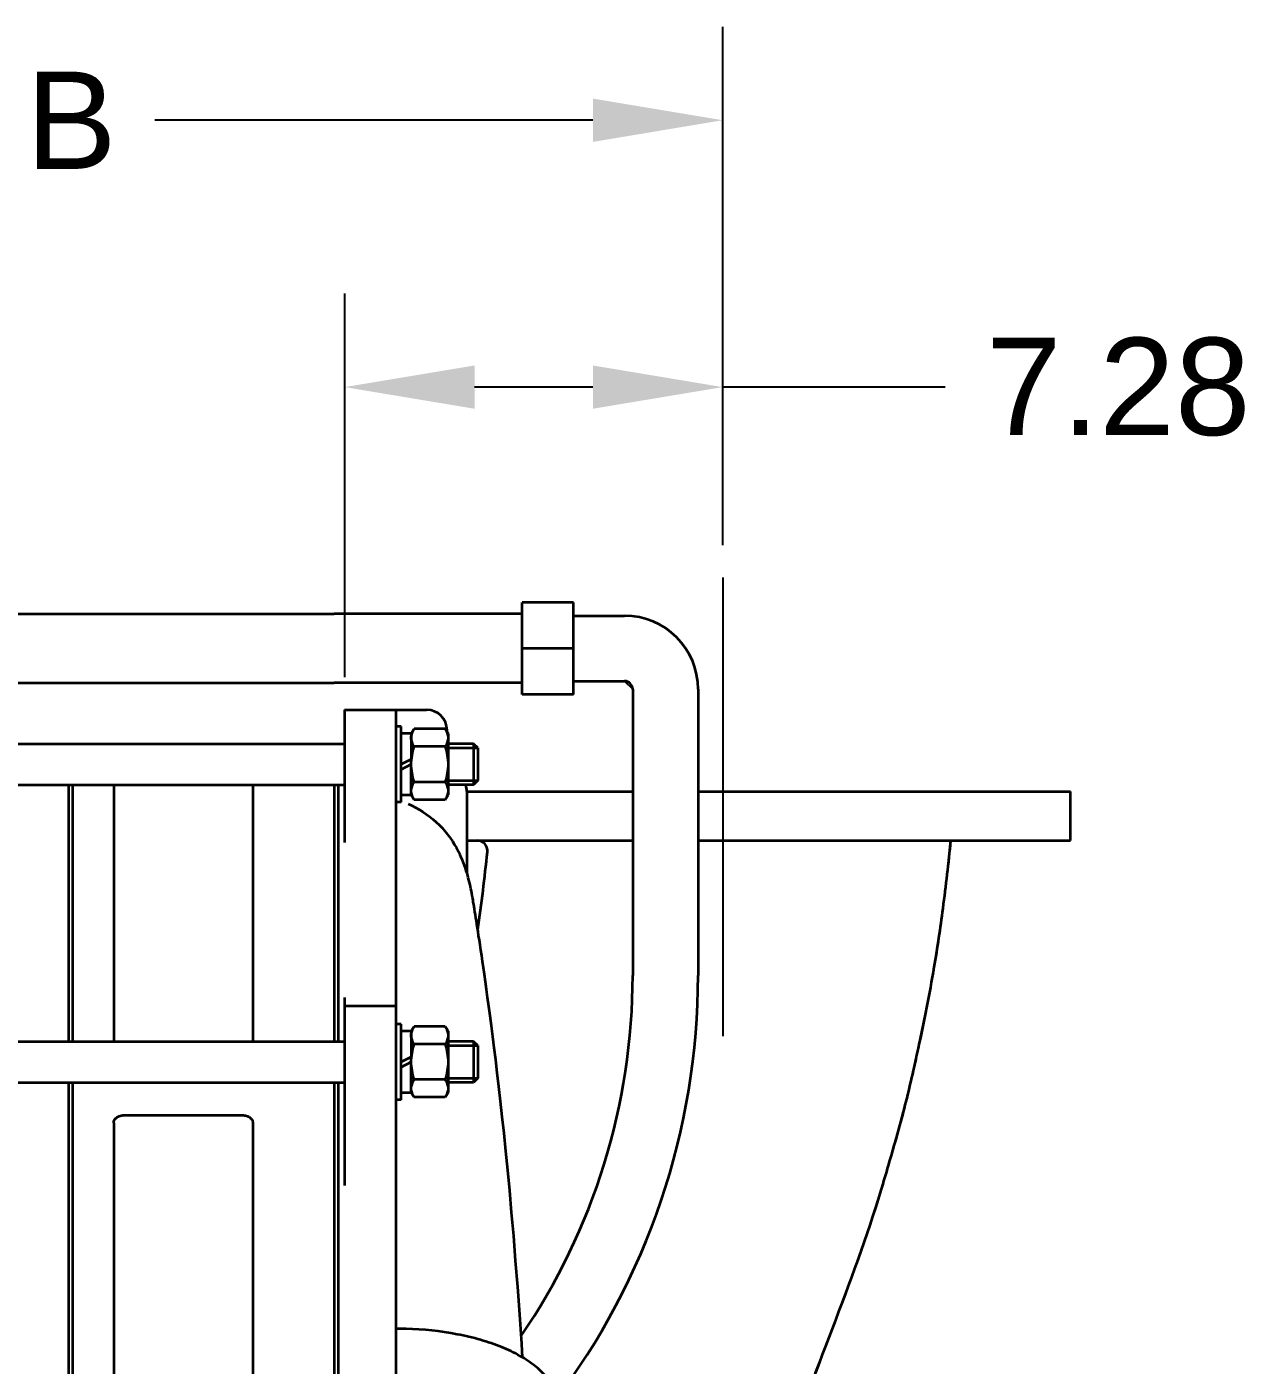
# Model space of a CAD drawing. Header units: inches. Extents: x -403 to 7, y 1 to 290.
# Drawn here: x -265.64 to -242.14, y 143.74 to 169.52 of the extents above; entities that cross this region are included whole.
import ezdxf

# ---------------------------------------------------------------- set-up
doc = ezdxf.new("R2010")
doc.units = ezdxf.units.IN
doc.header["$MEASUREMENT"] = 0
doc.layers.add('粗实线层', color=7, linetype='Continuous', lineweight=35)
doc.styles.get("Standard").update_dxf_attribs({"font": 'arial.ttf'})
doc.dimstyles.new('STANDARD 2 PLCS', dxfattribs={"dimtxt": 0.125, "dimasz": 0.18, "dimexe": 0.18, "dimexo": 0.0625, "dimgap": 0.09, "dimtad": 0, "dimtih": 1, "dimtoh": 1, "dimzin": 4, "dimdsep": 46, "dimtxsty": 'Standard', "dimcen": 0.09, "dimaunit": 1, "dimadec": 0, "dimazin": 1, "dimtfac": 1, "dimtofl": 0, "dimtmove": 1, "dimatfit": 3, "dimfxl": 1, "dimtolj": 1, "dimtzin": 4, "dimarcsym": 0})

# ---------------------------------------------------------------- blocks, each defined once
blk = doc.blocks.new('CF25中间机壳-2_1')
at = {"layer": '粗实线层'}
for p, q in [((26.6, 234.04), (0, 234.04)), ((26.6, 234.04), (0, 234.04)), ((26.6, 227.3), (0, 227.3)), ((26.6, 227.3), (0, 227.3)), ((26.6, 221.33), (-1, 221.33)), ((26.6, 221.33), (-1, 221.33)), ((26.6, 217.33), (-1, 217.33)), ((0, 217.33), (0, 192.22)), ((26.6, 217.33), (0, 217.33)), ((7.96, 217.33), (7.96, 192.22)), ((21.56, 217.33), (21.56, 192.22)), ((25.6, 217.33), (25.6, 192.22)), ((26, 217.33), (26, 192.22)), ((26.6, 192.22), (-1, 192.22)), ((26.6, 192.22), (-1, 192.22)), ((26.6, 188.22), (-1, 188.22)), ((26.6, 188.22), (-1, 188.22)), ((0, 188.22), (0, 141.78)), ((25.6, 188.22), (25.6, 141.78)), ((26, 188.22), (26, 141.78)), ((20.56, 185), (8.96, 185)), ((7.96, 184.27), (7.96, 141.78)), ((21.56, 184.27), (21.56, 141.78)), ((26.6, 141.78), (-1, 141.78)), ((26.6, 141.78), (-1, 141.78)), ((26.6, 137.78), (-1, 137.78)), ((26.6, 137.78), (-1, 137.78)), ((0, 137.78), (0, 83.55)), ((7.96, 137.78), (7.96, 115.67)), ((21.56, 137.78), (21.56, 115.67)), ((25.6, 137.78), (25.6, 83.55)), ((26, 137.78), (26, 83.55)), ((20.56, 114.67), (8.96, 114.67)), ((20.56, 106.67), (8.96, 106.67)), ((7.96, 105.67), (7.96, 83.55)), ((21.56, 105.67), (21.56, 83.55)), ((26.6, 83.55), (-1, 83.55)), ((26.6, 83.55), (-1, 83.55)), ((26.6, 79.55), (-1, 79.55)), ((26.6, 79.55), (-1, 79.55)), ((0, 79.55), (0, 33.12)), ((7.96, 79.55), (7.96, 37.07)), ((21.56, 79.55), (21.56, 37.07)), ((25.6, 79.55), (25.6, 33.12)), ((26, 79.55), (26, 33.12)), ((20.56, 36.33), (8.96, 36.33)), ((26.6, 33.12), (-1, 33.12)), ((26.6, 33.12), (-1, 33.12)), ((26.6, 29.12), (-1, 29.12)), ((26.6, 29.12), (-1, 29.12)), ((0, 29.12), (0, 4)), ((7.96, 29.12), (7.96, 4)), ((21.56, 29.12), (21.56, 4)), ((25.6, 29.12), (25.6, 4)), ((26, 29.12), (26, 4)), ((26.6, 4), (-1, 4)), ((26.6, 4), (-1, 4)), ((26.6, 0), (-1, 0)), ((26.6, 0), (-1, 0))]:
    blk.add_line(p, q, dxfattribs=at)
for centre, start, end in [((8.96, 115.67), 180, 270), ((20.56, 115.67), 270, 0), ((8.96, 105.67), 90, 180), ((20.56, 105.67), 0, 90)]:
    blk.add_arc(centre, 1, start, end, dxfattribs=at)
for points, knots in [([(8.96, 185), (8.83, 185), (8.58, 184.97), (8.3, 184.83), (8.13, 184.68), (8.03, 184.55), (7.97, 184.41), (7.96, 184.31), (7.96, 184.27)], [0, 0, 0, 0, 813.021984, 1572.526565, 1923.409227, 2253.92762, 2568.210065, 2873.642027, 2873.642027, 2873.642027, 2873.642027]), ([(21.56, 184.27), (21.56, 184.31), (21.55, 184.41), (21.49, 184.55), (21.39, 184.68), (21.22, 184.83), (20.94, 184.97), (20.69, 185), (20.56, 185)], [0, 0, 0, 0, 295.456799, 599.475032, 919.198961, 1258.622076, 1993.321848, 2779.791188, 2779.791188, 2779.791188, 2779.791188]), ([(7.96, 37.07), (7.96, 37.02), (7.97, 36.92), (8.03, 36.78), (8.13, 36.65), (8.3, 36.5), (8.58, 36.37), (8.83, 36.33), (8.96, 36.33)], [0, 0, 0, 0, 56.303443, 114.238387, 175.166273, 239.848115, 379.855476, 529.728255, 529.728255, 529.728255, 529.728255]), ([(20.56, 36.33), (20.69, 36.33), (20.94, 36.37), (21.22, 36.5), (21.39, 36.65), (21.49, 36.78), (21.55, 36.92), (21.56, 37.02), (21.56, 37.07)], [0, 0, 0, 0, 141.583057, 273.846369, 334.950546, 392.508405, 447.238867, 500.42807, 500.42807, 500.42807, 500.42807])]:
    blk.add_open_spline(points, degree=3, knots=knots, dxfattribs=at)
blk = doc.blocks.new('CF25排气-1#-1_1')
at = {"layer": '粗实线层'}
for p, q in [((-1, 249.5), (-6, 249.5)), ((-6, 240.5), (-6, 249.5)), ((-1, 240.5), (-1, 249.5)), ((-6, 248.37), (-24.4, 248.37)), ((-6, 248.37), (-24.4, 248.37)), ((-1, 248.2), (4, 248.2)), ((-1, 245), (-6, 245)), ((-6, 241.63), (-24.4, 241.63)), ((-6, 241.63), (-24.4, 241.63)), ((-1, 241.8), (4, 241.8)), ((4.8, 241), (4.8, 213)), ((11.2, 241), (11.2, 213)), ((-1, 240.5), (-6, 240.5)), ((-23.4, 239), (-23.36, 239)), ((-23.36, 239), (-15.36, 239)), ((-23.36, 226.03), (-23.36, 239)), ((-18.36, 239), (-18.36, 179.33)), ((-17.86, 237.37), (-18.36, 237.37)), ((-17.86, 229.97), (-17.86, 237.37)), ((-16.59, 237.13), (-16.86, 236.67)), ((-13.53, 237.13), (-16.59, 237.13)), ((-13.53, 237.13), (-13.26, 236.67)), ((-13.36, 236.84), (-13.36, 237)), ((-16.86, 236.69), (-17.86, 236.69)), ((-16.86, 236.69), (-16.86, 234.17)), ((-13.26, 236.67), (-13.26, 230.67)), ((-10.76, 235.67), (-13.26, 235.67)), ((-10.76, 235.67), (-13.26, 235.67)), ((-10.76, 235.67), (-10.76, 231.67)), ((-10.36, 235.27), (-10.76, 235.67)), ((-13.53, 235.4), (-16.59, 235.4)), ((-13.26, 235.27), (-10.36, 235.27)), ((-10.36, 235.27), (-10.36, 232.07)), ((-17.86, 233.67), (-16.86, 234.17)), ((-17.86, 233.17), (-16.86, 233.67)), ((-16.86, 233.67), (-16.86, 234.17)), ((-16.86, 230.65), (-16.86, 233.67)), ((-13.53, 231.93), (-16.59, 231.93)), ((-13.26, 232.07), (-10.36, 232.07)), ((-10.36, 232.07), (-10.76, 231.67)), ((-24.4, 231.67), (-24.4, 206.55)), ((-24.4, 231.67), (-23.36, 231.67)), ((-24, 231.67), (-24, 206.55)), ((-16.86, 230.65), (-17.86, 230.65)), ((-16.59, 230.2), (-16.86, 230.67)), ((-13.53, 230.2), (-13.26, 230.67)), ((-10.76, 231.67), (-13.26, 231.67)), ((-10.76, 231.67), (-13.26, 231.67)), ((-11.42, 231), (4.8, 231)), ((-11.42, 231), (-11.42, 223.05)), ((11.2, 231), (47.64, 231)), ((47.64, 226.2), (47.64, 231)), ((-17.86, 229.97), (-18.36, 229.97)), ((-13.53, 230.2), (-16.59, 230.2)), ((-11.42, 226.2), (4.8, 226.2)), ((11.2, 226.2), (47.64, 226.2)), ((-12.09, 224.81), (-12.23, 225.09)), ((-11.34, 222.78), (-11.4, 223.01)), ((-23.36, 192.48), (-23.36, 210.86)), ((-18.36, 210), (-23.36, 210)), ((-17.86, 208.25), (-18.36, 208.25)), ((-17.86, 200.85), (-17.86, 208.25)), ((-16.86, 207.57), (-17.86, 207.57)), ((-16.59, 208.01), (-16.86, 207.55)), ((-16.86, 207.57), (-16.86, 205.05)), ((-13.53, 208.01), (-16.59, 208.01)), ((-13.53, 208.01), (-13.26, 207.55)), ((-13.26, 207.55), (-13.26, 201.55)), ((-24.4, 206.55), (-23.36, 206.55)), ((-13.53, 206.28), (-16.59, 206.28)), ((-10.76, 206.55), (-13.26, 206.55)), ((-10.76, 206.55), (-13.26, 206.55)), ((-13.26, 206.15), (-10.36, 206.15)), ((-10.76, 206.55), (-10.76, 202.55)), ((-10.36, 206.15), (-10.76, 206.55)), ((-10.36, 206.15), (-10.36, 202.95)), ((-17.86, 204.55), (-16.86, 205.05)), ((-17.86, 204.05), (-16.86, 204.55)), ((-16.86, 204.55), (-16.86, 205.05)), ((-16.86, 201.53), (-16.86, 204.55)), ((-13.26, 202.95), (-10.36, 202.95)), ((-10.36, 202.95), (-10.76, 202.55)), ((-24.4, 202.55), (-24.4, 156.12)), ((-24.4, 202.55), (-23.36, 202.55)), ((-24, 202.55), (-24, 156.12)), ((-13.53, 202.82), (-16.59, 202.82)), ((-10.76, 202.55), (-13.26, 202.55)), ((-10.76, 202.55), (-13.26, 202.55)), ((-17.86, 200.85), (-18.36, 200.85)), ((-16.86, 201.53), (-17.86, 201.53)), ((-16.59, 201.09), (-16.86, 201.55)), ((-13.53, 201.09), (-16.59, 201.09)), ((-13.53, 201.09), (-13.26, 201.55)), ((-18.36, 178.46), (-18.36, 130))]:
    blk.add_line(p, q, dxfattribs=at)
for points in [[(-12.23, 225.09), (-12.39, 225.4), (-12.41, 225.45)], [(-11.4, 223.01), (-11.48, 223.25), (-11.56, 223.49), (-11.65, 223.75), (-11.75, 224.01), (-11.85, 224.28), (-11.97, 224.55), (-12.09, 224.81)], [(-5.97, 175.64), (-6.06, 176.97), (-6.25, 179.84), (-6.45, 182.55), (-6.65, 185.11), (-6.84, 187.54), (-7.04, 189.83), (-7.23, 191.97), (-7.42, 193.97), (-7.6, 195.83), (-7.78, 197.57), (-7.96, 199.19), (-8.12, 200.72), (-8.29, 202.15), (-8.45, 203.49), (-8.6, 204.75), (-8.74, 205.94), (-8.88, 207.05), (-9.02, 208.09), (-9.15, 209.06), (-9.27, 209.98), (-9.39, 210.84), (-9.5, 211.64), (-9.6, 212.4), (-9.7, 213.1), (-9.8, 213.76), (-9.89, 214.37), (-9.97, 214.95), (-10.05, 215.49), (-10.13, 215.99), (-10.2, 216.46), (-10.27, 216.9), (-10.33, 217.3), (-10.39, 217.68), (-10.44, 218.03), (-10.49, 218.35), (-10.54, 218.66), (-10.58, 218.95), (-10.63, 219.22), (-10.67, 219.48), (-10.71, 219.72), (-10.75, 219.96), (-10.79, 220.18), (-10.82, 220.4), (-10.86, 220.62), (-10.9, 220.83), (-10.94, 221.04), (-10.98, 221.25), (-11.02, 221.47), (-11.07, 221.68), (-11.11, 221.89), (-11.16, 222.11), (-11.22, 222.33), (-11.28, 222.55), (-11.34, 222.78)]]:
    blk.add_lwpolyline(points, dxfattribs=at)
for centre, radius, start, end in [((4, 241), 7.2, 0, 90), ((4, 241), 0.8, 0, 90), ((-15.36, 237), 2, 0, 90), ((-13.42, 231), 2, 0, 19.4706), ((-10.41, 225.2), 1, 354.4541, 90.0025), ((-157.78, 239.51), 149.06, 351.5159, 354.4542), ((-57.6, 213), 62.4, 325.6021, 0), ((-57.6, 213), 68.8, 322.6731, 360), ((-18.36, 144.86), 33.6, 88.2953, 90.0006)]:
    blk.add_arc(centre, radius, start, end, dxfattribs=at)
for points, knots in [([(-16.86, 236.26), (-16.86, 236.41), (-16.8, 236.72), (-16.67, 236.99), (-16.59, 237.13)], [0, 0, 0, 0, 743.346218, 1532.455078, 1532.455078, 1532.455078, 1532.455078]), ([(-13.53, 237.13), (-13.45, 236.99), (-13.32, 236.72), (-13.26, 236.41), (-13.26, 236.26)], [0, 0, 0, 0, 783.220609, 1521.020006, 1521.020006, 1521.020006, 1521.020006]), ([(-16.59, 235.4), (-16.67, 235.53), (-16.8, 235.81), (-16.86, 236.12), (-16.86, 236.26)], [0, 0, 0, 0, 786.396413, 1527.187434, 1527.187434, 1527.187434, 1527.187434]), ([(-13.26, 236.26), (-13.26, 236.12), (-13.32, 235.81), (-13.45, 235.53), (-13.53, 235.4)], [0, 0, 0, 0, 735.240514, 1515.744655, 1515.744655, 1515.744655, 1515.744655]), ([(-16.86, 233.67), (-16.86, 233.96), (-16.81, 234.55), (-16.67, 235.12), (-16.59, 235.4)], [0, 0, 0, 0, 759.329916, 1518.977064, 1518.977064, 1518.977064, 1518.977064]), ([(-13.53, 235.4), (-13.45, 235.12), (-13.31, 234.55), (-13.26, 233.96), (-13.26, 233.67)], [0, 0, 0, 0, 753.990965, 1507.667014, 1507.667014, 1507.667014, 1507.667014]), ([(-16.59, 231.93), (-16.67, 232.22), (-16.81, 232.79), (-16.86, 233.37), (-16.86, 233.67)], [0, 0, 0, 0, 754.302339, 1508.289625, 1508.289625, 1508.289625, 1508.289625]), ([(-13.26, 233.67), (-13.26, 233.37), (-13.31, 232.79), (-13.45, 232.22), (-13.53, 231.93)], [0, 0, 0, 0, 748.331365, 1496.975361, 1496.975361, 1496.975361, 1496.975361]), ([(-16.86, 231.07), (-16.86, 231.22), (-16.8, 231.52), (-16.67, 231.8), (-16.59, 231.93)], [0, 0, 0, 0, 727.640679, 1500.074398, 1500.074398, 1500.074398, 1500.074398]), ([(-13.53, 231.93), (-13.45, 231.8), (-13.32, 231.52), (-13.26, 231.22), (-13.26, 231.07)], [0, 0, 0, 0, 766.536162, 1488.619863, 1488.619863, 1488.619863, 1488.619863]), ([(-16.59, 230.2), (-16.67, 230.34), (-16.8, 230.61), (-16.86, 230.92), (-16.86, 231.07)], [0, 0, 0, 0, 769.722136, 1494.807046, 1494.807046, 1494.807046, 1494.807046]), ([(-13.26, 231.07), (-13.26, 230.92), (-13.32, 230.61), (-13.45, 230.34), (-13.53, 230.2)], [0, 0, 0, 0, 719.525543, 1483.344567, 1483.344567, 1483.344567, 1483.344567]), ([(-17.17, 229.8), (-16.17, 229.36), (-14.31, 228.15), (-12.94, 226.4), (-12.41, 225.45)], [0, 0, 0, 0, 734.692709, 1469.412106, 1469.412106, 1469.412106, 1469.412106]), ([(35.89, 226.2), (35.68, 223.99), (35.2, 219.85), (34.2, 213.08), (33.15, 207.8), (32, 202.64), (31.08, 198.79), (29.93, 194.92), (26.66, 183.6), (21.78, 172.78), (18.16, 160.99), (17.02, 157.57), (16.19, 154.61), (15.71, 152.98), (15.47, 152.17)], [0, 0, 0, 0, 486.98958, 910.632823, 1499.326363, 1664.661605, 2067.81492, 2365.558405, 2549.494853, 4647.845476, 4949.513347, 5251.181217, 5436.847998, 5622.542332, 5622.542332, 5622.542332, 5622.542332]), ([(-16.86, 207.15), (-16.86, 207.3), (-16.8, 207.6), (-16.67, 207.88), (-16.59, 208.01)], [0, 0, 0, 0, 655.348453, 1351.042141, 1351.042141, 1351.042141, 1351.042141]), ([(-16.59, 206.28), (-16.67, 206.42), (-16.8, 206.69), (-16.86, 207), (-16.86, 207.15)], [0, 0, 0, 0, 692.98226, 1345.776484, 1345.776484, 1345.776484, 1345.776484]), ([(-13.53, 208.01), (-13.45, 207.88), (-13.32, 207.6), (-13.26, 207.3), (-13.26, 207.15)], [0, 0, 0, 0, 689.743167, 1339.486147, 1339.486147, 1339.486147, 1339.486147]), ([(-13.26, 207.15), (-13.26, 207), (-13.32, 206.69), (-13.45, 206.42), (-13.53, 206.28)], [0, 0, 0, 0, 647.184315, 1334.211251, 1334.211251, 1334.211251, 1334.211251]), ([(-16.86, 204.55), (-16.86, 204.84), (-16.81, 205.43), (-16.67, 206), (-16.59, 206.28)], [0, 0, 0, 0, 668.650325, 1337.579997, 1337.579997, 1337.579997, 1337.579997]), ([(-13.53, 206.28), (-13.45, 206), (-13.31, 205.43), (-13.26, 204.84), (-13.26, 204.55)], [0, 0, 0, 0, 663.212517, 1326.148032, 1326.148032, 1326.148032, 1326.148032]), ([(-16.59, 202.82), (-16.67, 203.1), (-16.81, 203.67), (-16.86, 204.26), (-16.86, 204.55)], [0, 0, 0, 0, 663.587092, 1326.897022, 1326.897022, 1326.897022, 1326.897022]), ([(-13.26, 204.55), (-13.26, 204.26), (-13.31, 203.67), (-13.45, 203.1), (-13.53, 202.82)], [0, 0, 0, 0, 657.59229, 1315.459304, 1315.459304, 1315.459304, 1315.459304]), ([(-16.86, 201.95), (-16.86, 202.1), (-16.8, 202.41), (-16.67, 202.68), (-16.59, 202.82)], [0, 0, 0, 0, 639.650809, 1318.678065, 1318.678065, 1318.678065, 1318.678065]), ([(-16.59, 201.09), (-16.67, 201.22), (-16.8, 201.5), (-16.86, 201.8), (-16.86, 201.95)], [0, 0, 0, 0, 676.316689, 1313.41286, 1313.41286, 1313.41286, 1313.41286]), ([(-13.53, 202.82), (-13.45, 202.68), (-13.32, 202.41), (-13.26, 202.1), (-13.26, 201.95)], [0, 0, 0, 0, 673.064476, 1307.097041, 1307.097041, 1307.097041, 1307.097041]), ([(-13.26, 201.95), (-13.26, 201.8), (-13.32, 201.5), (-13.45, 201.22), (-13.53, 201.09)], [0, 0, 0, 0, 631.47457, 1301.822266, 1301.822266, 1301.822266, 1301.822266]), ([(-18.36, 179.33), (-18.36, 179.2), (-18.35, 178.94), (-18.38, 178.67), (-18.37, 178.54)], [0, 0, 0, 0, 587.906442, 1178.532267, 1178.532267, 1178.532267, 1178.532267]), ([(-2.89, 172.55), (-3.28, 173.44), (-4.39, 174.64), (-6.25, 175.86), (-8.05, 176.71), (-10.12, 177.41), (-13.23, 178.14), (-15.69, 178.4), (-17.36, 178.45)], [0, 0, 0, 0, 512.090864, 825.389172, 1177.069677, 1563.567014, 1978.967714, 2864.62345, 2864.62345, 2864.62345, 2864.62345])]:
    blk.add_open_spline(points, degree=3, knots=knots, dxfattribs=at)
blk.add_open_spline([(-18.37, 178.54), (-18.37, 178.51), (-18.36, 178.49), (-18.36, 178.46)], degree=3, dxfattribs=at)
blk = doc.blocks.new('3 STAGE FRONT VIEW')
at = {"color": 1}
blk.add_line((21.658, 49.599), (21.658, 40.769), dxfattribs=at)
for p, q in [((18.783, 49.119), (17.799, 49.119)), ((17.799, 49.119), (17.799, 49.119)), ((17.799, 49.119), (17.799, 48.897)), ((18.783, 48.863), (18.783, 49.119)), ((18.783, 49.119), (18.783, 49.119)), ((17.799, 48.897), (17.799, 48.897)), ((17.799, 48.897), (17.799, 48.233)), ((19.767, 48.863), (18.783, 48.863)), ((18.783, 48.863), (18.783, 48.863)), ((19.842, 48.861), (19.767, 48.863)), ((19.767, 48.863), (19.767, 48.863)), ((19.916, 48.855), (19.842, 48.861)), ((19.989, 48.846), (19.916, 48.855)), ((20.062, 48.832), (19.989, 48.846)), ((20.134, 48.815), (20.062, 48.832)), ((20.205, 48.794), (20.134, 48.815)), ((20.275, 48.769), (20.205, 48.794)), ((20.344, 48.741), (20.275, 48.769)), ((20.411, 48.709), (20.344, 48.741)), ((20.476, 48.673), (20.411, 48.709)), ((20.539, 48.634), (20.476, 48.673)), ((20.601, 48.592), (20.539, 48.634)), ((20.66, 48.547), (20.601, 48.592)), ((20.716, 48.499), (20.66, 48.547)), ((20.77, 48.448), (20.716, 48.499)), ((17.799, 48.233), (17.799, 48.233)), ((17.799, 48.233), (17.799, 47.57)), ((20.821, 48.394), (20.77, 48.448)), ((20.869, 48.338), (20.821, 48.394)), ((20.914, 48.279), (20.869, 48.338)), ((20.956, 48.218), (20.914, 48.279)), ((20.995, 48.154), (20.956, 48.218)), ((21.03, 48.089), (20.995, 48.154)), ((21.062, 48.022), (21.03, 48.089)), ((21.091, 47.954), (21.062, 48.022)), ((21.116, 47.884), (21.091, 47.954)), ((21.137, 47.813), (21.116, 47.884)), ((21.154, 47.74), (21.137, 47.813)), ((21.167, 47.667), (21.154, 47.74)), ((17.799, 47.57), (17.799, 47.57)), ((17.799, 47.57), (17.799, 47.347)), ((18.783, 47.347), (18.783, 47.603)), ((18.783, 47.603), (18.783, 47.603)), ((18.783, 47.603), (19.767, 47.603)), ((19.767, 47.603), (19.925, 47.446)), ((19.776, 47.603), (19.767, 47.603)), ((19.767, 47.603), (19.925, 47.446)), ((19.784, 47.602), (19.776, 47.603)), ((19.792, 47.601), (19.784, 47.602)), ((19.8, 47.6), (19.792, 47.601)), ((19.808, 47.598), (19.8, 47.6)), ((19.816, 47.595), (19.808, 47.598)), ((19.824, 47.593), (19.816, 47.595)), ((19.832, 47.59), (19.824, 47.593)), ((19.839, 47.586), (19.832, 47.59)), ((19.846, 47.582), (19.839, 47.586)), ((19.853, 47.578), (19.846, 47.582)), ((19.86, 47.573), (19.853, 47.578)), ((19.867, 47.568), (19.86, 47.573)), ((19.873, 47.563), (19.867, 47.568)), ((19.879, 47.557), (19.873, 47.563)), ((19.885, 47.551), (19.879, 47.557)), ((19.89, 47.545), (19.885, 47.551)), ((19.895, 47.538), (19.89, 47.545)), ((19.9, 47.531), (19.895, 47.538)), ((19.904, 47.524), (19.9, 47.531)), ((19.908, 47.517), (19.904, 47.524)), ((19.911, 47.51), (19.908, 47.517)), ((19.915, 47.502), (19.911, 47.51)), ((19.917, 47.494), (19.915, 47.502)), ((19.92, 47.486), (19.917, 47.494)), ((19.922, 47.478), (19.92, 47.486)), ((19.923, 47.47), (19.922, 47.478)), ((19.924, 47.462), (19.923, 47.47)), ((19.925, 47.454), (19.924, 47.462)), ((19.925, 47.446), (19.925, 47.454)), ((19.925, 47.446), (19.925, 45.477)), ((21.177, 47.594), (21.167, 47.667)), ((21.183, 47.52), (21.177, 47.594)), ((21.185, 47.446), (21.183, 47.52)), ((21.185, 45.477), (21.185, 47.446)), ((21.185, 47.446), (21.185, 47.446)), ((17.799, 47.347), (17.799, 47.347)), ((17.799, 47.347), (18.783, 47.347)), ((18.783, 47.347), (18.783, 47.347)), ((15.365, 47.052), (14.381, 47.052)), ((14.381, 47.052), (14.381, 47.052)), ((14.381, 47.052), (14.381, 45.608)), ((15.956, 47.052), (15.365, 47.052)), ((15.365, 47.052), (15.365, 47.052)), ((15.977, 47.051), (15.956, 47.052)), ((15.956, 47.052), (15.956, 47.052)), ((15.997, 47.05), (15.977, 47.051)), ((16.018, 47.047), (15.997, 47.05)), ((16.038, 47.043), (16.018, 47.047)), ((16.058, 47.039), (16.038, 47.043)), ((16.078, 47.033), (16.058, 47.039)), ((16.097, 47.026), (16.078, 47.033)), ((16.116, 47.018), (16.097, 47.026)), ((16.135, 47.009), (16.116, 47.018)), ((16.153, 46.999), (16.135, 47.009)), ((16.171, 46.988), (16.153, 46.999)), ((16.188, 46.977), (16.171, 46.988)), ((16.204, 46.964), (16.188, 46.977)), ((16.22, 46.951), (16.204, 46.964)), ((16.234, 46.937), (16.22, 46.951)), ((16.249, 46.922), (16.234, 46.937)), ((16.262, 46.906), (16.249, 46.922)), ((16.275, 46.89), (16.262, 46.906)), ((16.286, 46.873), (16.275, 46.89)), ((16.297, 46.855), (16.286, 46.873)), ((16.307, 46.837), (16.297, 46.855)), ((16.316, 46.818), (16.307, 46.837)), ((16.324, 46.799), (16.316, 46.818)), ((16.331, 46.78), (16.324, 46.799)), ((16.336, 46.76), (16.331, 46.78)), ((16.341, 46.74), (16.336, 46.76)), ((16.345, 46.72), (16.341, 46.74)), ((16.348, 46.699), (16.345, 46.72)), ((16.349, 46.679), (16.348, 46.699)), ((16.35, 46.658), (16.349, 46.679)), ((16.35, 46.627), (16.35, 46.658)), ((16.35, 46.658), (16.35, 46.658)), ((16.369, 46.593), (16.35, 46.627)), ((16.35, 46.627), (16.35, 46.627)), ((16.369, 46.513), (16.369, 46.593)), ((16.369, 46.593), (16.369, 46.593)), ((16.369, 46.396), (16.369, 46.513)), ((16.369, 46.513), (16.369, 46.513)), ((16.862, 46.396), (16.369, 46.396)), ((16.369, 46.396), (16.369, 46.396)), ((16.94, 46.317), (16.862, 46.396)), ((16.862, 46.396), (16.862, 46.396)), ((16.94, 45.687), (16.94, 46.317)), ((16.94, 46.317), (16.94, 46.317)), ((16.862, 45.608), (16.94, 45.687)), ((16.94, 45.687), (16.94, 45.687)), ((14.255, 45.608), (14.176, 45.608)), ((14.176, 45.608), (14.176, 45.608)), ((14.176, 45.608), (14.176, 40.663)), ((14.381, 45.608), (14.255, 45.608)), ((14.255, 45.608), (14.255, 45.608)), ((14.381, 45.608), (14.381, 45.608)), ((16.711, 45.604), (16.71, 45.608)), ((16.71, 45.608), (16.71, 45.608)), ((16.71, 45.608), (16.862, 45.608)), ((16.713, 45.6), (16.711, 45.604)), ((16.714, 45.596), (16.713, 45.6)), ((16.715, 45.591), (16.714, 45.596)), ((16.717, 45.587), (16.715, 45.591)), ((16.718, 45.583), (16.717, 45.587)), ((16.719, 45.579), (16.718, 45.583)), ((16.72, 45.574), (16.719, 45.579)), ((16.721, 45.57), (16.72, 45.574)), ((16.722, 45.566), (16.721, 45.57)), ((16.723, 45.561), (16.722, 45.566)), ((16.724, 45.557), (16.723, 45.561)), ((16.725, 45.552), (16.724, 45.557)), ((16.726, 45.548), (16.725, 45.552)), ((16.727, 45.544), (16.726, 45.548)), ((16.727, 45.539), (16.727, 45.544)), ((16.728, 45.535), (16.727, 45.539)), ((16.729, 45.53), (16.728, 45.535)), ((16.729, 45.526), (16.729, 45.53)), ((16.73, 45.522), (16.729, 45.526)), ((16.73, 45.517), (16.73, 45.522)), ((16.731, 45.513), (16.73, 45.517)), ((16.731, 45.508), (16.731, 45.513)), ((16.732, 45.504), (16.731, 45.508)), ((16.732, 45.499), (16.732, 45.504)), ((16.732, 45.495), (16.732, 45.499)), ((16.732, 45.491), (16.732, 45.495)), ((16.732, 45.486), (16.732, 45.491)), ((16.732, 45.482), (16.732, 45.486)), ((16.732, 45.477), (16.732, 45.482)), ((19.925, 45.477), (16.732, 45.477)), ((16.732, 45.477), (16.732, 45.477)), ((16.862, 45.608), (16.862, 45.608)), ((19.925, 45.477), (19.925, 45.477)), ((28.359, 45.477), (21.185, 45.477)), ((21.185, 45.477), (21.185, 45.477)), ((28.359, 44.532), (28.359, 45.477)), ((28.359, 45.477), (28.359, 45.477)), ((25.994, 44.029), (26.046, 44.532)), ((26.046, 44.532), (26.046, 44.532)), ((26.046, 44.532), (28.359, 44.532)), ((28.359, 44.532), (28.359, 44.532)), ((25.935, 43.527), (25.994, 44.029)), ((25.869, 43.026), (25.935, 43.527)), ((25.796, 42.525), (25.869, 43.026)), ((25.715, 42.026), (25.796, 42.525)), ((25.625, 41.529), (25.715, 42.026)), ((25.527, 41.033), (25.625, 41.529)), ((25.422, 40.539), (25.527, 41.033)), ((14.176, 40.663), (14.176, 40.663)), ((14.176, 40.663), (14.255, 40.663)), ((14.255, 40.663), (14.255, 40.663)), ((14.255, 40.663), (14.381, 40.663)), ((14.381, 40.663), (14.381, 40.663)), ((14.381, 40.663), (14.381, 39.876)), ((25.312, 40.045), (25.422, 40.539)), ((25.196, 39.553), (25.312, 40.045)), ((14.255, 39.876), (14.176, 39.876)), ((14.176, 39.876), (14.176, 39.876)), ((14.176, 39.876), (14.176, 30.735)), ((14.381, 39.876), (14.255, 39.876)), ((14.255, 39.876), (14.255, 39.876)), ((14.381, 39.876), (14.381, 39.876)), ((25.07, 39.063), (25.196, 39.553)), ((24.933, 38.577), (25.07, 39.063)), ((24.791, 38.091), (24.933, 38.577)), ((24.646, 37.607), (24.791, 38.091)), ((24.491, 37.126), (24.646, 37.607)), ((24.327, 36.648), (24.491, 37.126)), ((24.157, 36.173), (24.327, 36.648)), ((23.981, 35.698), (24.157, 36.173)), ((23.802, 35.225), (23.981, 35.698)), ((23.622, 34.753), (23.802, 35.225)), ((23.442, 34.28), (23.622, 34.753))]:
    blk.add_line(p, q)
at = {"layer": '粗实线层', "yscale": 0.196870025, "zscale": 0.196870025}
for name, p, xscale in [('CF25排气-1#-1_1', (18.98, 0), 0.196870025), ('CF25中间机壳-2_1', (9.058, 2.822), -0.196870025), ('CF25中间机壳-2_1', (14.176, 2.822), -0.196870025)]:
    blk.add_blockref(name, p, dxfattribs=dict(at, xscale=xscale))
blk = doc.blocks.new('*D150')
at = {"color": 0, "lineweight": -2, "transparency": 16777216}
for p, q in [((-278.171, 161.72), (-278.171, 169.518)), ((-252.241, 159.538), (-252.241, 169.518)), ((-275.671, 167.718), (-266.393, 167.718)), ((-254.741, 167.718), (-263.177, 167.718))]:
    blk.add_line(p, q, dxfattribs=at)
at = {"color": 0, "transparency": 16777216}
for points in [[(-275.671, 168.135), (-275.671, 167.301), (-278.171, 167.718)], [(-254.741, 168.135), (-254.741, 167.301), (-252.241, 167.718)]]:
    blk.add_solid(points, dxfattribs=at)
at = {"layer": 'Defpoints', "color": 0, "transparency": 16777216}
for p in [(-278.171, 167.718), (-278.171, 161.095), (-252.241, 158.913)]:
    blk.add_point(p, dxfattribs=at)
at = {"color": 0, "transparency": 16777216, "insert": (-264.785, 167.718), "char_height": 1.875, "attachment_point": 5}
blk.add_mtext('\\A1;B', dxfattribs=at)
blk = doc.blocks.new('*D170')
at = {"color": 0, "lineweight": -2, "transparency": 16777216}
for p, q in [((-259.518, 156.991), (-259.518, 164.379)), ((-252.241, 159.538), (-252.241, 164.379)), ((-254.741, 162.579), (-257.018, 162.579)), ((-247.954, 162.579), (-252.241, 162.579))]:
    blk.add_line(p, q, dxfattribs=at)
at = {"color": 0, "transparency": 16777216}
for points in [[(-257.018, 162.996), (-257.018, 162.162), (-259.518, 162.579)], [(-254.741, 162.996), (-254.741, 162.162), (-252.241, 162.579)]]:
    blk.add_solid(points, dxfattribs=at)
at = {"layer": 'Defpoints', "color": 0, "transparency": 16777216}
for p in [(-259.518, 162.579), (-252.241, 158.913), (-259.518, 156.366)]:
    blk.add_point(p, dxfattribs=at)
at = {"color": 0, "transparency": 16777216, "insert": (-244.624, 162.579), "char_height": 1.875, "attachment_point": 5}
blk.add_mtext('\\A1;7.28', dxfattribs=at)

msp = doc.modelspace()

# ---------------------------------------------------------------- block references
msp.add_blockref('3 STAGE FRONT VIEW', (-273.899, 109.314))

# ---------------------------------------------------------------- next in the draw order: dimensions: what is measured, and where the dimension line sits
dim = msp.add_linear_dim(base=(-278.171, 167.718), p1=(-252.241, 158.913), p2=(-278.171, 161.095), text='B', dimstyle='STANDARD 2 PLCS', override={"dimscale": 10, "dimtxt": 0.1875, "dimasz": 0.25})
dim.commit()
dim.dimension.update_dxf_attribs({"geometry": '*D150', "text_midpoint": (-264.785, 167.718), "dimtype": 160})
dim = msp.add_linear_dim(base=(-259.518, 162.579), p1=(-252.241, 158.913), p2=(-259.518, 156.366), dimstyle='STANDARD 2 PLCS', override={"dimscale": 10, "dimtxt": 0.1875, "dimasz": 0.25})
dim.commit()
dim.dimension.update_dxf_attribs({"geometry": '*D170', "text_midpoint": (-244.624, 162.579), "dimtype": 160})

doc.saveas('drawing.dxf')
